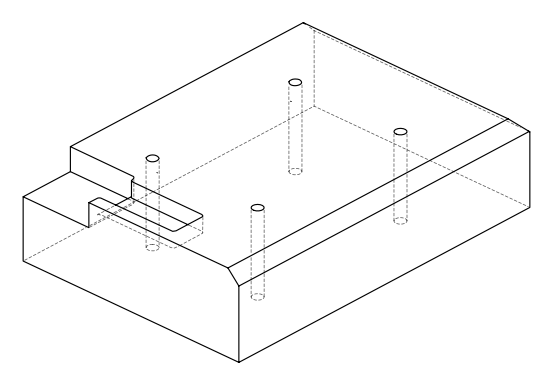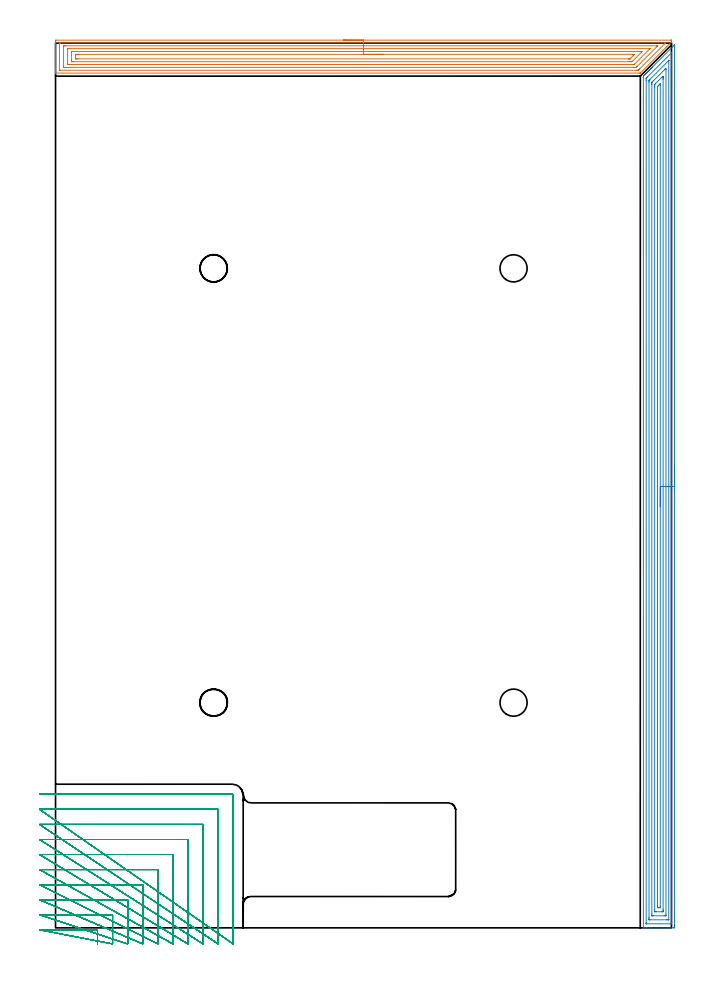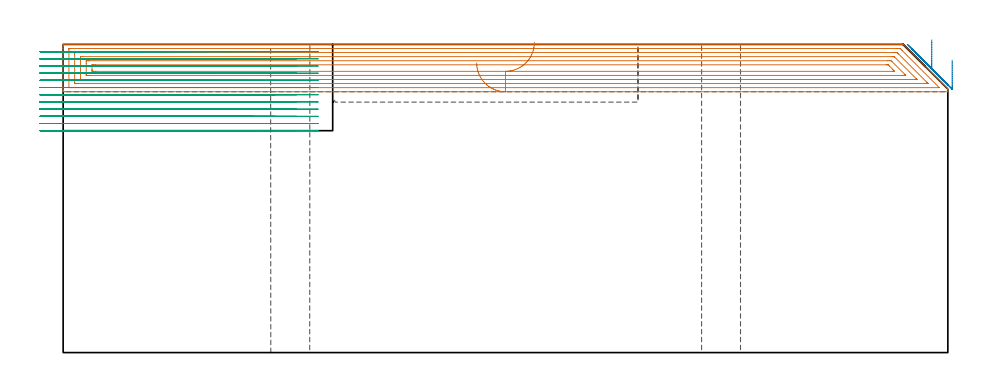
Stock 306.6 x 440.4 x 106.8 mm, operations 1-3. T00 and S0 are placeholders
(PLAN: 20 operations, 15 tool changes, 122.8 min)
(1 AREA_MILL | FG_CHAMFER_SURFACE | UGT0205_001 | 14.7 min | 41221 mm3)
(2 AREA_MILL_1 | FG_CHAMFER_SURFACE_1 | UGT0205_001 | 20.99 min | 51564 mm3)
(3 MILL_OPEN_POCKET | POCKET_OPEN | NXT0201_013 | Follow Part, ap 2.5, ae 75% | 42.92 min | 199506 mm3)
(4 MILL_OPEN_POCKET_1 | POCKET_OPEN_1 | UGT0201_014 | Follow Part, ap 1.5, ae 75% | 39.91 min | 104419 mm3)
(5 SPOT_DRILL | STEP1HOLE | NXT0321_9005460120000 | 0.03 min | 0 mm3)
(6 SPOT_DRILL_1 | STEP1HOLE_1 | NXT0321_9005460120000 | 0.03 min | 6 mm3)
(7 SPOT_DRILL_2 | STEP1HOLE_2 | NXT0321_9005460120000 | 0.03 min | 0 mm3)
(8 SPOT_DRILL_3 | STEP1HOLE_3 | NXT0321_9005460120000 | 0.03 min | 2 mm3)
(9 DRILL_BLIND_HOLE_INTO_CENTER | STEP1HOLE | UGT0301_205 | 0.06 min | 0 mm3)
(10 GUN_DRILL_THROUGH_HOLE | STEP1HOLE | UGT0307_005 | 0.52 min | 4658 mm3)
(11 DRILL_TO_ENLARGE_THROUGH_HOLE | STEP1HOLE | NXT0301_102 | 0.45 min | 7730 mm3)
(12 DRILL_BLIND_HOLE_INTO_CENTER_1 | STEP1HOLE_1 | UGT0301_205 | 0.06 min | 684 mm3)
(13 GUN_DRILL_THROUGH_HOLE_1 | STEP1HOLE_1 | UGT0307_005 | 0.52 min | 5135 mm3)
(14 DRILL_TO_ENLARGE_THROUGH_HOLE_1 | STEP1HOLE_1 | NXT0301_102 | 0.45 min | 9407 mm3)
(15 DRILL_BLIND_HOLE_INTO_CENTER_2 | STEP1HOLE_2 | UGT0301_205 | 0.06 min | 0 mm3)
(16 GUN_DRILL_THROUGH_HOLE_2 | STEP1HOLE_2 | UGT0307_005 | 0.52 min | 4676 mm3)
(17 DRILL_TO_ENLARGE_THROUGH_HOLE_2 | STEP1HOLE_2 | NXT0301_102 | 0.45 min | 7721 mm3)
(18 DRILL_BLIND_HOLE_INTO_CENTER_3 | STEP1HOLE_3 | UGT0301_205 | 0.06 min | 708 mm3)
(19 GUN_DRILL_THROUGH_HOLE_3 | STEP1HOLE_3 | UGT0307_005 | 0.52 min | 5113 mm3)
(20 DRILL_TO_ENLARGE_THROUGH_HOLE_3 | STEP1HOLE_3 | NXT0301_102 | 0.45 min | 9411 mm3)
(TOOL UGT0205_001 | Chamfer Mill 20 x 3 x 45 deg. | D20 FL50 Z2)
(TOOL NXT0201_013 | ENDMILL 10mm | D10 FL30 Z4)
(TOOL UGT0201_014 | End mill 6 mm | D6 FL24 Z4)
(TOOL NXT0321_9005460120000 | NC Spot Drill, 142deg, 12mm, Carbide, Uncoated | D12 PA142 FL30 Z2)
(TOOL UGT0301_205 | Twist Drill 8.9 mm | D8.9 PA118 FL78 Z2)
(TOOL UGT0307_005 | Gun Drill 8.3 mm | D8.3 PA130 FL24 Z1)
(TOOL NXT0301_102 | Carbide Drill 13.5mm [860.1-1350-108A1-MM 2214] | D13.5 PA140 FL123 Z2)
(OP 1 AREA_MILL)
G17 G21 G94 G90
T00 M6
G54
G17 G0 G90 X143.3 Y441.9 S1061 M3
G43 Z116.8 H0
Z100.4
G94 G1 X143.338 Z99.528 F250.
X143.452 Z98.663
X143.641 Z97.812
X143.903 Z96.98
X144.237 Z96.174
X144.64 Z95.4
X145.108 Z94.664
X145.64 Z93.972
X146.229 Z93.329
X146.872 Z92.74
X147.564 Z92.208
X148.3 Z91.74
X149.074 Z91.337
X149.88 Z91.003
X150.712 Z90.741
X151.564 Z90.552
X152.428 Z90.438
X153.3 Z90.4
X306.435
X306.482 Y441.898 Z90.402
X306.6 Y441.891 Z90.405
Y441.066 Z91.233
X306.598 Y441.007 Z91.291
X306.583 Y440.982 Z91.316
X304.211 Y438.611 Z93.689
X291.23 Y425.631 Z106.668
X291.095 Y425.504 Z106.79
X290.809 Y425.5 Z106.8
X0.165
X0.01 Y425.502 Z106.788
X0.007 Y425.558 Z106.733
X0. Y425.953 Z106.347
Y426.342 Z105.957
Y427.004 Z105.291
Y428.227 Z104.07
Y428.789 Z103.505
Y441.289 Z91.008
X0.002 Y441.573 Z90.725
X0.01 Y441.892 Z90.406
X0.329 Y441.899 Z90.399
X153.3 Y441.9 Z90.4
Y440.486 Z91.814
X303.309
X303.399 Y440.485 Z91.815
X303.577 Y440.481 Z91.819
X303.615 Y440.479 Z91.821
X303.61 Y440.47 Z91.83
X303.584 Y440.437 Z91.863
X303.546 Y440.396 Z91.904
X290.809 Y427.658 Z104.642
X290.481 Y427.332 Z104.968
X290.147 Y427.004 Z105.296
X290.069 Y426.931 Z105.369
X289.999 Y426.921 Z105.379
X289.916 Y426.918 Z105.382
X289.112 Y426.914 Z105.386
X289.023
X2.308 Y426.915 Z105.385
X2.129 Y426.918 Z105.382
X2.018 Y426.921 Z105.379
X2.01 Y426.948 Z105.352
X2.006 Y427.004 Z105.296
X2.001 Y427.401 Z104.899
X2. Y440.396 Z91.904
X2.002 Y440.446 Z91.854
X2.005 Y440.47 Z91.83
X2.008 Y440.477 Z91.823
X2.041 Y440.479 Z91.821
X2.219 Y440.485 Z91.815
X2.308 Y440.486 Z91.814
X2.398
X153.3
Y439.072 Z93.228
X299.278 Y439.071 Z93.229
X299.476 Y439.069 Z93.231
X299.738 Y439.065 Z93.235
X299.739 Y439.049 Z93.251
X299.738 Y439.039 Z93.261
X299.524 Y438.824 Z93.476
X299.312 Y438.611 Z93.689
X289.489 Y428.789 Z103.511
X289.253 Y428.559 Z103.741
X289.023 Y428.336 Z103.964
X288.588 Y428.331 Z103.969
X288.13 Y428.329 Z103.971
X287.698
X4.644
X4.184 Y428.331 Z103.969
X4.031 Y428.333 Z103.967
X4.013 Y428.335 Z103.965
X4.008 Y428.386 Z103.914
X4.003 Y428.484 Z103.816
X4.001 Y428.606 Z103.694
X4. Y428.789 Z103.511
X4.001 Y438.611 Z93.689
X4.002 Y438.792 Z93.508
X4.01 Y438.977 Z93.323
X4.02 Y439.065 Z93.235
X4.069 Y439.067 Z93.233
X4.184 Y439.07 Z93.23
X4.616 Y439.071 Z93.229
X5.076 Y439.072 Z93.228
X153.3
Y437.657 Z94.643
X295.648 Y437.656 Z94.644
X295.805 Y437.654 Z94.646
X295.881 Y437.651 Z94.649
X295.888 Y437.648 Z94.652
X295.88 Y437.637 Z94.663
X295.621 Y437.37 Z94.93
X288.13 Y429.879 Z102.421
X288.028 Y429.784 Z102.516
X288. Y429.761 Z102.539
X287.963 Y429.75 Z102.55
X287.861 Y429.747 Z102.553
X287.653 Y429.744 Z102.556
X287.237 Y429.743 Z102.557
X6.802
X6.027 Y429.748 Z102.552
X6.011 Y429.749 Z102.551
X6.007 Y429.768 Z102.532
X6.003 Y429.819 Z102.481
X6.001 Y429.922 Z102.378
X6. Y430.13 Z102.17
X6.001 Y437.472 Z94.828
X6.003 Y437.579 Z94.721
X6.008 Y437.632 Z94.668
X6.012 Y437.651 Z94.649
X6.034 Y437.653 Z94.647
X6.862 Y437.657 Z94.643
X6.923
X153.3
Y436.243 Z96.057
X290.809
X291.392 Y436.242 Z96.058
X291.701 Y436.24 Z96.06
X291.994 Y436.236 Z96.064
X291.732 Y435.932 Z96.368
X291.718 Y435.916 Z96.384
X287.237 Y431.436 Z100.864
X286.941 Y431.164 Z101.136
X286.652 Y431.16 Z101.14
X286.344 Y431.158 Z101.142
X285.762 Y431.157 Z101.143
X8.959
X8.648 Y431.158 Z101.142
X8.062 Y431.161 Z101.139
X8.023 Y431.164 Z101.136
X8.01 Y431.173 Z101.127
X8.004 Y431.219 Z101.081
X8.001 Y431.468 Z100.832
X8. Y432.116 Z100.184
Y435.932 Z96.368
X8.001 Y436.094 Z96.206
X8.003 Y436.175 Z96.125
X8.006 Y436.215 Z96.085
X8.009 Y436.231 Z96.069
X8.028 Y436.236 Z96.064
X8.34 Y436.241 Z96.059
X8.648 Y436.242 Z96.058
X9.23 Y436.243 Z96.057
X153.3
Y434.829 Z97.471
X287.448 Y434.828 Z97.472
X287.863 Y434.825 Z97.475
X288.13 Y434.822 Z97.478
X288.134 Y434.793 Z97.507
X288.13 Y434.781 Z97.519
X287.814 Y434.462 Z97.838
X287.499 Y434.146 Z98.154
X286.344 Y432.992 Z99.308
X286.026 Y432.679 Z99.621
X285.939 Y432.598 Z99.702
X285.915 Y432.578 Z99.722
X285.877 Y432.576 Z99.724
X285.792 Y432.574 Z99.726
X285.451 Y432.572 Z99.728
X285.241 Y432.571 Z99.729
X11.116
X10.434 Y432.572 Z99.728
X10.221 Y432.574 Z99.726
X10.07 Y432.578 Z99.722
X10.01 Y432.585 Z99.715
X10.007 Y432.62 Z99.68
X10.002 Y432.793 Z99.507
X10.001 Y434.146 Z98.154
X10.003 Y434.578 Z97.722
X10.01 Y434.725 Z97.575
X10.017 Y434.822 Z97.478
X10.093 Y434.824 Z97.476
X10.434 Y434.827 Z97.473
X10.645 Y434.829 Z97.471
X11.327
X153.3
X154.172 Z97.509
X155.036 Z97.623
X155.888 Z97.812
X156.72 Z98.074
X157.526 Z98.408
X158.3 Z98.811
X159.036 Z99.28
X159.728 Z99.811
X160.371 Z100.4
X160.96 Z101.043
X161.492 Z101.735
X161.96 Z102.471
X162.363 Z103.245
X162.697 Z104.051
X162.959 Z104.883
X163.148 Z105.735
X163.262 Z106.599
X163.3 Z107.471
G0 Z116.8
M5
M2
(OP 2 AREA_MILL_1)
G17 G21 G94 G90
T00 M6
G54
G17 G0 G90 X308.1 Y229.75 S1061 M3
G43 Z116.8 H0
Z101.3
G94 G1 Y229.712 Z100.428 F250.
Y229.598 Z99.563
Y229.409 Z98.712
Y229.147 Z97.88
Y228.813 Z97.074
Y228.41 Z96.3
Y227.941 Z95.564
Y227.41 Z94.872
Y226.821 Z94.229
Y226.178 Z93.64
Y225.486 Z93.108
Y224.75 Z92.64
Y223.976 Z92.237
Y223.17 Z91.903
Y222.338 Z91.641
Y221.486 Z91.452
Y220.621 Z91.338
Y219.75 Z91.3
Y0.917
X308.099 Y0.632 Z91.301
X308.093 Y0.029 Z91.304
X308.092 Y0.007 Z91.306
X307.491 Y0. Z91.906
X295.887 Z103.508
X294.47 Z104.926
X294.101 Z105.294
X293.103 Z106.296
X292.667 Z106.724
X292.629 Z106.762
X292.603 Y0.009 Z106.788
X292.6 Y0.185 Z106.8
Y423.663
X292.605 Y424.003 Z106.791
X292.742 Y424.143 Z106.655
X293.209 Y424.61 Z106.188
X293.259 Y424.66 Z106.139
X293.456 Y424.856 Z105.943
X293.506 Y424.908 Z105.891
X293.556 Y424.957 Z105.842
X293.754 Y425.154 Z105.645
X293.804 Y425.205 Z105.593
X293.853 Y425.254 Z105.545
X294.052 Y425.452 Z105.347
X294.101 Y425.503 Z105.296
X294.15 Y425.551 Z105.248
X294.35 Y425.75 Z105.049
X294.399 Y425.8 Z104.998
X294.447 Y425.848 Z104.951
X294.648 Y426.049 Z104.751
X294.696 Y426.098 Z104.701
X294.744 Y426.145 Z104.654
X294.946 Y426.347 Z104.453
X294.994 Y426.395 Z104.403
X295.041 Y426.442 Z104.357
X295.244 Y426.645 Z104.155
X295.292 Y426.693 Z104.106
X295.338 Y426.739 Z104.06
X295.543 Y426.943 Z103.856
X295.589 Y426.99 Z103.808
X295.635 Y427.036 Z103.763
X295.841 Y427.241 Z103.558
X295.887 Y427.288 Z103.51
X295.932 Y427.333 Z103.466
X296.139 Y427.539 Z103.26
X296.184 Y427.585 Z103.213
X296.229 Y427.63 Z103.169
X296.437 Y427.837 Z102.962
X296.482 Y427.883 Z102.915
X296.526 Y427.927 Z102.872
X296.735 Y428.135 Z102.664
X296.779 Y428.181 Z102.618
X296.823 Y428.224 Z102.575
X297.033 Y428.434 Z102.366
X297.077 Y428.478 Z102.32
X307.766 Y439.166 Z91.634
X307.938 Y439.339 Z91.459
X308.068 Y439.464 Z91.33
X308.094 Y439.483 Z91.304
X308.099 Y439.464 Z91.299
X308.1 Y219.75 Z91.3
X306.686 Z92.714
X306.685 Y2.334 Z92.715
X306.684 Y2.246 Z92.716
X306.679 Y2.073 Z92.721
X306.671 Y2.009 Z92.729
X306.651 Y2.006 Z92.749
X306.599 Y2.004 Z92.801
X306.126 Y2. Z93.274
X294.101 Y2.001 Z105.299
X294.041 Y2.003 Z105.359
X294.025 Y2.006 Z105.375
X294.021 Y2.008 Z105.379
X294.019 Y2.043 Z105.381
X294.016 Y2.159 Z105.384
X294.014 Y2.508 Z105.386
Y421.962
X294.016 Y422.769 Z105.384
X294.017 Y422.853 Z105.383
X294.021 Y422.94 Z105.379
X294.05 Y422.988 Z105.35
X294.101 Y423.044 Z105.299
X294.408 Y423.356 Z104.992
X294.713 Y423.664 Z104.687
X306.47 Y435.42 Z92.93
X306.599 Y435.546 Z92.801
X306.644 Y435.587 Z92.756
X306.671 Y435.611 Z92.729
X306.679 Y435.551 Z92.721
X306.684 Y435.377 Z92.716
X306.685 Y435.29 Z92.715
X306.686 Y219.75 Z92.714
X305.272 Z94.128
X305.271 Y4.21 Z94.129
X305.27 Y4.095 Z94.13
X305.268 Y4.038 Z94.132
X305.266 Y4.018 Z94.134
X305.231 Y4.01 Z94.169
X305.021 Y4.002 Z94.379
X304.813 Y4.001 Z94.587
X304.13 Y4. Z95.27
X295.887 Z103.513
X295.678 Y4.002 Z103.722
X295.538 Y4.006 Z103.862
X295.435 Y4.011 Z103.965
X295.433 Y4.057 Z103.967
X295.43 Y4.21 Z103.97
X295.429 Y4.668 Z103.971
X295.428 Y5.104 Z103.972
X295.429 Y420.981 Z103.971
X295.43 Y421.438 Z103.97
X295.436 Y421.875 Z103.964
X295.438 Y421.927 Z103.962
X295.479 Y421.973 Z103.921
X295.546 Y422.045 Z103.854
X295.631 Y422.131 Z103.769
X295.887 Y422.387 Z103.513
X305.243 Y431.743 Z94.157
X305.262 Y431.758 Z94.138
X305.268 Y431.759 Z94.132
X305.269 Y431.757 Z94.131
X305.271 Y431.74 Z94.129
Y431.713
X305.272 Y219.75 Z94.128
X303.857 Z95.543
Y6.893
X303.852 Y6.067 Z95.548
X303.851 Y6.016 Z95.549
X303.807 Y6.01 Z95.593
X303.696 Y6.006 Z95.704
X303.474 Y6.002 Z95.926
X303.028 Y6. Z96.372
X297.672 Z101.728
X297.226 Y6.002 Z102.174
X297.004 Y6.005 Z102.396
X296.893 Y6.01 Z102.507
X296.849 Y6.015 Z102.551
X296.843 Y6.893 Z102.557
Y420.022
X296.844 Y420.086 Z102.556
X296.86 Y420.899 Z102.54
X296.935 Y420.981 Z102.465
X297.748 Y421.799 Z101.652
X303.405 Y427.455 Z95.995
X303.558 Y427.605 Z95.842
X303.839 Y427.878 Z95.561
X303.856 Y427.306 Z95.544
X303.857 Y427.241 Z95.543
Y219.75
X302.443 Z96.957
Y9.267
X302.442 Y8.681 Z96.958
X302.44 Y8.376 Z96.96
X302.436 Y8.066 Z96.964
X302.427 Y8.009 Z96.973
X302.39 Y8.006 Z97.01
X302.305 Y8.003 Z97.095
X302.135 Y8.001 Z97.265
X301.923 Y8. Z97.477
X299.245 Z100.155
X298.565 Y8.002 Z100.835
X298.348 Y8.004 Z101.052
X298.274 Y8.01 Z101.126
X298.264 Y8.032 Z101.136
X298.261 Y8.091 Z101.139
X298.258 Y8.681 Z101.142
X298.257 Y8.99 Z101.143
Y418.606
X298.258 Y419.192 Z101.142
X298.26 Y419.498 Z101.14
X298.264 Y419.792 Z101.136
X298.269 Y419.859 Z101.131
X298.525 Y420.126 Z100.875
X301.652 Y423.254 Z97.748
X302.062 Y423.664 Z97.338
X302.1 Y423.699 Z97.3
X302.135 Y423.728 Z97.265
X302.436 Y423.955 Z96.964
X302.44 Y423.664 Z96.96
X302.442 Y423.357 Z96.958
X302.443 Y422.769 Z96.957
Y422.461
Y219.75
X301.029 Z98.371
Y10.47
X301.026 Y10.13 Z98.374
X301.024 Y10.046 Z98.376
X301.022 Y10.012 Z98.378
X300.975 Y10.009 Z98.425
X300.817 Y10.002 Z98.583
X300.35 Y10.001 Z99.05
X299.924 Y10.003 Z99.476
X299.72 Y10.01 Z99.68
X299.678 Y10.014 Z99.722
X299.676 Y10.089 Z99.724
X299.673 Y10.255 Z99.727
X299.672 Y10.47 Z99.728
X299.671 Y11.15 Z99.729
Y418.083
X299.672 Y418.297 Z99.728
X299.676 Y418.637 Z99.724
X299.678 Y418.803 Z99.722
X299.754 Y418.895 Z99.646
X300.041 Y419.192 Z99.359
X300.642 Y419.793 Z98.758
X300.939 Y420.086 Z98.461
X300.963 Y420.103 Z98.437
X301.022 Y420.086 Z98.378
X301.025 Y419.831 Z98.375
X301.028 Y419.407 Z98.372
X301.029 Y219.75 Z98.371
Y218.878 Z98.409
Y218.013 Z98.523
Y217.162 Z98.712
Y216.33 Z98.974
Y215.524 Z99.308
Y214.75 Z99.711
Y214.014 Z100.18
Y213.322 Z100.711
Y212.679 Z101.3
Y212.089 Z101.943
Y211.558 Z102.635
Y211.09 Z103.371
Y210.687 Z104.145
Y210.353 Z104.951
Y210.091 Z105.783
Y209.902 Z106.635
Y209.788 Z107.5
Y209.75 Z108.371
G0 Z116.8
M5
M2
(OP 3 MILL_OPEN_POCKET)
G17 G21 G94 G90
T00 M6
G54
G17 G0 G90 X20.9 Y-8. S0 M3
G43 Z116.8 H0
Z104.308
G94 G1 Y-5. F250.
Y-1. F500.
X-4.899
X-7.899 F250.
X28.4 Y-8. F500.
Y-5. F250.
Y6.5 F500.
X-5.
X-8. F250.
X35.9 Y-8. F500.
Y-5. F250.
Y14. F500.
X-5.
X-8. F250.
X43.4 Y-8. F500.
Y-5. F250.
Y21.5 F500.
X-5.
X-8. F250.
X50.9 Y-8. F500.
Y-5. F250.
Y29. F500.
X-5.
X-8. F250.
X58.4 Y-8. F500.
Y-5. F250.
Y36.5 F500.
X-5.
X-8. F250.
X65.9 Y-8. F500.
Y-5. F250.
Y44. F500.
X-5.
X-8. F250.
X73.4 Y-8. F500.
Y-5. F250.
Y51.5 F500.
X-5.
X-8. F250.
X80.9 Y-8. F500.
Y-5. F250.
Y59. F500.
X-5.
X-8. F250.
X88.4 Y-8. F500.
Y-5. F250.
Y65.9 F500.
G3 X87.8 Y66.5 R0.6
G1 X-5.
X-8. F250.
G0 Z116.8
X20.9 Y-8.
Z101.817
G1 Y-5.
Y-1. F500.
X-4.899
X-7.899 F250.
X28.4 Y-8. F500.
Y-5. F250.
Y6.5 F500.
X-5.
X-8. F250.
X35.9 Y-8. F500.
Y-5. F250.
Y14. F500.
X-5.
X-8. F250.
X43.4 Y-8. F500.
Y-5. F250.
Y21.5 F500.
X-5.
X-8. F250.
X50.9 Y-8. F500.
Y-5. F250.
Y29. F500.
X-5.
X-8. F250.
X58.4 Y-8. F500.
Y-5. F250.
Y36.5 F500.
X-5.
X-8. F250.
X65.9 Y-8. F500.
Y-5. F250.
Y44. F500.
X-5.
X-8. F250.
X73.4 Y-8. F500.
Y-5. F250.
Y51.5 F500.
X-5.
X-8. F250.
X80.9 Y-8. F500.
Y-5. F250.
Y59. F500.
X-5.
X-8. F250.
X88.4 Y-8. F500.
Y-5. F250.
Y65.9 F500.
G3 X87.8 Y66.5 R0.6
G1 X-5.
X-8. F250.
G0 Z116.8
X20.9 Y-8.
Z99.325
G1 Y-5.
Y-1. F500.
X-4.899
X-7.899 F250.
X28.4 Y-8. F500.
Y-5. F250.
Y6.5 F500.
X-5.
X-8. F250.
X35.9 Y-8. F500.
Y-5. F250.
Y14. F500.
X-5.
X-8. F250.
X43.4 Y-8. F500.
Y-5. F250.
Y21.5 F500.
X-5.
X-8. F250.
X50.9 Y-8. F500.
Y-5. F250.
Y29. F500.
X-5.
X-8. F250.
X58.4 Y-8. F500.
Y-5. F250.
Y36.5 F500.
X-5.
X-8. F250.
X65.9 Y-8. F500.
Y-5. F250.
Y44. F500.
X-5.
X-8. F250.
X73.4 Y-8. F500.
Y-5. F250.
Y51.5 F500.
X-5.
X-8. F250.
X80.9 Y-8. F500.
Y-5. F250.
Y59. F500.
X-5.
X-8. F250.
X88.4 Y-8. F500.
Y-5. F250.
Y65.9 F500.
G3 X87.8 Y66.5 R0.6
G1 X-5.
X-8. F250.
G0 Z116.8
X20.9 Y-8.
Z96.833
G1 Y-5.
Y-1. F500.
X-4.899
X-7.899 F250.
X28.4 Y-8. F500.
Y-5. F250.
Y6.5 F500.
X-5.
X-8. F250.
X35.9 Y-8. F500.
Y-5. F250.
Y14. F500.
X-5.
X-8. F250.
X43.4 Y-8. F500.
Y-5. F250.
Y21.5 F500.
X-5.
X-8. F250.
X50.9 Y-8. F500.
Y-5. F250.
Y29. F500.
X-5.
X-8. F250.
X58.4 Y-8. F500.
Y-5. F250.
Y36.5 F500.
X-5.
X-8. F250.
X65.9 Y-8. F500.
Y-5. F250.
Y44. F500.
X-5.
X-8. F250.
X73.4 Y-8. F500.
Y-5. F250.
Y51.5 F500.
X-5.
X-8. F250.
X80.9 Y-8. F500.
Y-5. F250.
Y59. F500.
X-5.
X-8. F250.
X88.4 Y-8. F500.
Y-5. F250.
Y65.9 F500.
G3 X87.8 Y66.5 R0.6
G1 X-5.
X-8. F250.
G0 Z116.8
X20.9 Y-8.
Z94.342
G1 Y-5.
Y-1. F500.
X-4.899
X-7.899 F250.
X28.4 Y-8. F500.
Y-5. F250.
Y6.5 F500.
X-5.
X-8. F250.
X35.9 Y-8. F500.
Y-5. F250.
Y14. F500.
X-5.
X-8. F250.
X43.4 Y-8. F500.
Y-5. F250.
Y21.5 F500.
X-5.
X-8. F250.
X50.9 Y-8. F500.
Y-5. F250.
Y29. F500.
X-5.
X-8. F250.
X58.4 Y-8. F500.
Y-5. F250.
Y36.5 F500.
X-5.
X-8. F250.
X65.9 Y-8. F500.
Y-5. F250.
Y44. F500.
X-5.
X-8. F250.
X73.4 Y-8. F500.
Y-5. F250.
Y51.5 F500.
X-5.
X-8. F250.
X80.9 Y-8. F500.
Y-5. F250.
Y59. F500.
X-5.
X-8. F250.
X88.4 Y-8. F500.
Y-5. F250.
Y65.9 F500.
G3 X87.8 Y66.5 R0.6
G1 X-5.
X-8. F250.
G0 Z116.8
X20.9 Y-8.
Z91.85
G1 Y-5.
Y-1. F500.
X-4.899
X-7.899 F250.
X28.4 Y-8. F500.
Y-5. F250.
Y6.5 F500.
X-5.
X-8. F250.
X35.9 Y-8. F500.
Y-5. F250.
Y14. F500.
X-5.
X-8. F250.
X43.4 Y-8. F500.
Y-5. F250.
Y21.5 F500.
X-5.
X-8. F250.
X50.9 Y-8. F500.
Y-5. F250.
Y29. F500.
X-5.
X-8. F250.
X58.4 Y-8. F500.
Y-5. F250.
Y36.5 F500.
X-5.
X-8. F250.
X65.9 Y-8. F500.
Y-5. F250.
Y44. F500.
X-5.
X-8. F250.
X73.4 Y-8. F500.
Y-5. F250.
Y51.5 F500.
X-5.
X-8. F250.
X80.9 Y-8. F500.
Y-5. F250.
Y59. F500.
X-5.
X-8. F250.
X88.4 Y-8. F500.
Y-5. F250.
Y65.9 F500.
G3 X87.8 Y66.5 R0.6
G1 X-5.
X-8. F250.
G0 Z116.8
X20.9 Y-8.
Z89.358
G1 Y-5.
Y-1. F500.
X-4.899
X-7.899 F250.
X28.4 Y-8. F500.
Y-5. F250.
Y6.5 F500.
X-5.
X-8. F250.
X35.9 Y-8. F500.
Y-5. F250.
Y14. F500.
X-5.
X-8. F250.
X43.4 Y-8. F500.
Y-5. F250.
Y21.5 F500.
X-5.
X-8. F250.
X50.9 Y-8. F500.
Y-5. F250.
Y29. F500.
X-5.
X-8. F250.
X58.4 Y-8. F500.
Y-5. F250.
Y36.5 F500.
X-5.
X-8. F250.
X65.9 Y-8. F500.
Y-5. F250.
Y44. F500.
X-5.
X-8. F250.
X73.4 Y-8. F500.
Y-5. F250.
Y51.5 F500.
X-5.
X-8. F250.
X80.9 Y-8. F500.
Y-5. F250.
Y59. F500.
X-5.
X-8. F250.
X88.4 Y-8. F500.
Y-5. F250.
Y65.9 F500.
G3 X87.8 Y66.5 R0.6
G1 X-5.
X-8. F250.
G0 Z116.8
X20.9 Y-8.
Z86.867
G1 Y-5.
Y-1. F500.
X-4.899
X-7.899 F250.
X28.4 Y-8. F500.
Y-5. F250.
Y6.5 F500.
X-5.
X-8. F250.
X35.9 Y-8. F500.
Y-5. F250.
Y14. F500.
X-5.
X-8. F250.
X43.4 Y-8. F500.
Y-5. F250.
Y21.5 F500.
X-5.
X-8. F250.
X50.9 Y-8. F500.
Y-5. F250.
Y29. F500.
X-5.
X-8. F250.
X58.4 Y-8. F500.
Y-5. F250.
Y36.5 F500.
X-5.
X-8. F250.
X65.9 Y-8. F500.
Y-5. F250.
Y44. F500.
X-5.
X-8. F250.
X73.4 Y-8. F500.
Y-5. F250.
Y51.5 F500.
X-5.
X-8. F250.
X80.9 Y-8. F500.
Y-5. F250.
Y59. F500.
X-5.
X-8. F250.
X88.4 Y-8. F500.
Y-5. F250.
Y65.9 F500.
G3 X87.8 Y66.5 R0.6
G1 X-5.
X-8. F250.
G0 Z116.8
X20.9 Y-8.
Z84.375
G1 Y-5.
Y-1. F500.
X-4.899
X-7.899 F250.
X28.4 Y-8. F500.
Y-5. F250.
Y6.5 F500.
X-5.
X-8. F250.
X35.9 Y-8. F500.
Y-5. F250.
Y14. F500.
X-5.
X-8. F250.
X43.4 Y-8. F500.
Y-5. F250.
Y21.5 F500.
X-5.
X-8. F250.
X50.9 Y-8. F500.
Y-5. F250.
Y29. F500.
X-5.
X-8. F250.
X58.4 Y-8. F500.
Y-5. F250.
Y36.5 F500.
X-5.
X-8. F250.
X65.9 Y-8. F500.
Y-5. F250.
Y44. F500.
X-5.
X-8. F250.
X73.4 Y-8. F500.
Y-5. F250.
Y51.5 F500.
X-5.
X-8. F250.
X80.9 Y-8. F500.
Y-5. F250.
Y59. F500.
X-5.
X-8. F250.
X88.4 Y-8. F500.
Y-5. F250.
Y65.9 F500.
G3 X87.8 Y66.5 R0.6
G1 X-5.
X-8. F250.
G0 Z116.8
X20.9 Y-8.
Z81.883
G1 Y-5.
Y-1. F500.
X-4.899
X-7.899 F250.
X28.4 Y-8. F500.
Y-5. F250.
Y6.5 F500.
X-5.
X-8. F250.
X35.9 Y-8. F500.
Y-5. F250.
Y14. F500.
X-5.
X-8. F250.
X43.4 Y-8. F500.
Y-5. F250.
Y21.5 F500.
X-5.
X-8. F250.
X50.9 Y-8. F500.
Y-5. F250.
Y29. F500.
X-5.
X-8. F250.
X58.4 Y-8. F500.
Y-5. F250.
Y36.5 F500.
X-5.
X-8. F250.
X65.9 Y-8. F500.
Y-5. F250.
Y44. F500.
X-5.
X-8. F250.
X73.4 Y-8. F500.
Y-5. F250.
Y51.5 F500.
X-5.
X-8. F250.
X80.9 Y-8. F500.
Y-5. F250.
Y59. F500.
X-5.
X-8. F250.
X88.4 Y-8. F500.
Y-5. F250.
Y65.9 F500.
G3 X87.8 Y66.5 R0.6
G1 X-5.
X-8. F250.
G0 Z116.8
X20.9 Y-8.
Z79.392
G1 Y-5.
Y-1. F500.
X-4.899
X-7.899 F250.
X28.4 Y-8. F500.
Y-5. F250.
Y6.5 F500.
X-5.
X-8. F250.
X35.9 Y-8. F500.
Y-5. F250.
Y14. F500.
X-5.
X-8. F250.
X43.4 Y-8. F500.
Y-5. F250.
Y21.5 F500.
X-5.
X-8. F250.
X50.9 Y-8. F500.
Y-5. F250.
Y29. F500.
X-5.
X-8. F250.
X58.4 Y-8. F500.
Y-5. F250.
Y36.5 F500.
X-5.
X-8. F250.
X65.9 Y-8. F500.
Y-5. F250.
Y44. F500.
X-5.
X-8. F250.
X73.4 Y-8. F500.
Y-5. F250.
Y51.5 F500.
X-5.
X-8. F250.
X80.9 Y-8. F500.
Y-5. F250.
Y59. F500.
X-5.
X-8. F250.
X88.4 Y-8. F500.
Y-5. F250.
Y65.9 F500.
G3 X87.8 Y66.5 R0.6
G1 X-5.
X-8. F250.
G0 Z116.8
X20.9 Y-8.
Z76.9
G1 Y-5.
Y-1. F500.
X-4.899
X-7.899 F250.
X28.4 Y-8. F500.
Y-5. F250.
Y6.5 F500.
X-5.
X-8. F250.
X35.9 Y-8. F500.
Y-5. F250.
Y14. F500.
X-5.
X-8. F250.
X43.4 Y-8. F500.
Y-5. F250.
Y21.5 F500.
X-5.
X-8. F250.
X50.9 Y-8. F500.
Y-5. F250.
Y29. F500.
X-5.
X-8. F250.
X58.4 Y-8. F500.
Y-5. F250.
Y36.5 F500.
X-5.
X-8. F250.
X65.9 Y-8. F500.
Y-5. F250.
Y44. F500.
X-5.
X-8. F250.
X73.4 Y-8. F500.
Y-5. F250.
Y51.5 F500.
X-5.
X-8. F250.
X80.9 Y-8. F500.
Y-5. F250.
Y59. F500.
X-5.
X-8. F250.
X88.4 Y-8. F500.
Y-5. F250.
Y65.9 F500.
G3 X87.8 Y66.5 R0.6
G1 X-5.
X-8. F250.
G0 Z116.8
M5
M2
